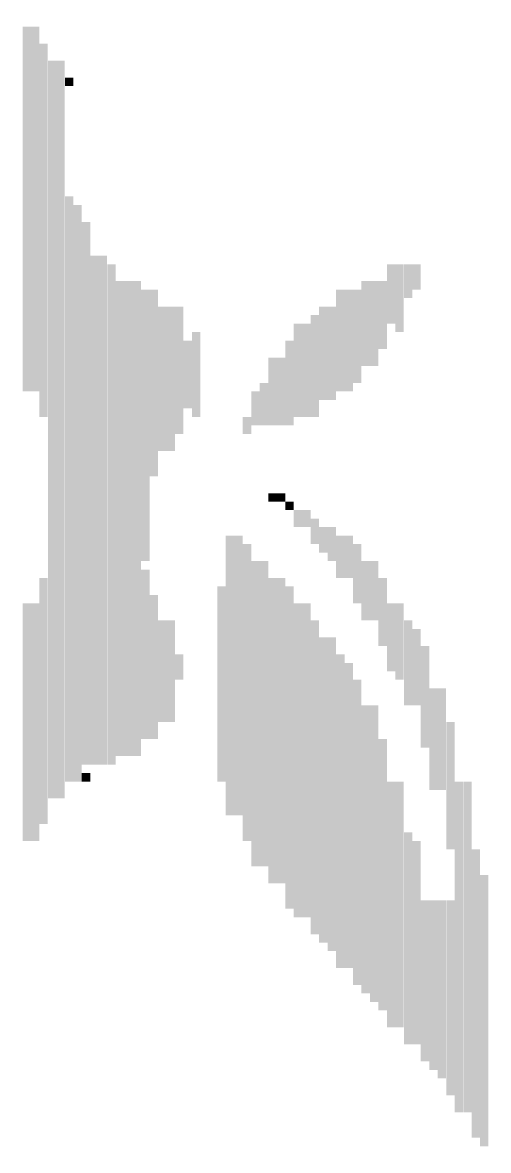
# Model space of a CAD drawing. Extents: x 0 to 107, y 0 to 124.
# Drawn here: x 55.016 to 55.971, y 29.76 to 32.071 of the extents above; entities that cross this region are included whole.
import ezdxf

# ---------------------------------------------------------------- set-up
doc = ezdxf.new("R2010")
doc.units = 0
doc.layers.add('BG_SILKSCREEN_TOP', color=3, linetype='CONTINUOUS')

msp = doc.modelspace()

# ---------------------------------------------------------------- linework, layer by layer
at = {"layer": 'BG_SILKSCREEN_TOP', "const_width": 0.017272}
for points in [[(55.024528, 32.06242), (55.024528, 31.315152)], [(55.0418, 32.06242), (55.0418, 31.315152)], [(55.059072, 32.027622), (55.059072, 31.263082)], [(55.076598, 31.992824), (55.076598, 30.48127)], [(55.09387, 31.992824), (55.09387, 30.48127)], [(55.111396, 31.958026), (55.111396, 31.940754)], [(55.111396, 31.714948), (55.111396, 30.516068)], [(55.128668, 31.697422), (55.128668, 30.516068)], [(55.14594, 31.662624), (55.14594, 30.550866)], [(55.163466, 31.593282), (55.163466, 30.550866)], [(55.180738, 31.593282), (55.180738, 30.550866)], [(55.198264, 31.575756), (55.198264, 30.550866)], [(55.771542, 31.575756), (55.771542, 31.454344)], [(55.788814, 31.575756), (55.788814, 31.436818)], [(55.80634, 31.575756), (55.80634, 31.506414)], [(55.823612, 31.575756), (55.823612, 31.523686)], [(55.215536, 31.541212), (55.215536, 30.568138)], [(55.232808, 31.541212), (55.232808, 30.568138)], [(55.250334, 31.541212), (55.250334, 30.568138)], [(55.719472, 31.541212), (55.719472, 31.367222)], [(55.736744, 31.541212), (55.736744, 31.367222)], [(55.75427, 31.541212), (55.75427, 31.40202)], [(55.267606, 31.523686), (55.267606, 30.96768)], [(55.285132, 31.523686), (55.285132, 31.141416)], [(55.667402, 31.523686), (55.667402, 31.315152)], [(55.684674, 31.523686), (55.684674, 31.315152)], [(55.701946, 31.523686), (55.701946, 31.332678)], [(55.302404, 31.488888), (55.302404, 31.193486)], [(55.319676, 31.488888), (55.319676, 31.193486)], [(55.337202, 31.488888), (55.337202, 31.228284)], [(55.632604, 31.488888), (55.632604, 31.29788)], [(55.649876, 31.488888), (55.649876, 31.29788)], [(55.615078, 31.471616), (55.615078, 31.263082)], [(55.580534, 31.454344), (55.580534, 31.263082)], [(55.597806, 31.454344), (55.597806, 31.263082)], [(55.354474, 31.419546), (55.354474, 31.280354)], [(55.372, 31.436818), (55.372, 31.263082)], [(55.563008, 31.419546), (55.563008, 31.24581)], [(55.52821, 31.384748), (55.52821, 31.24581)], [(55.545736, 31.384748), (55.545736, 31.24581)], [(55.510938, 31.332678), (55.510938, 31.24581)], [(55.493412, 31.315152), (55.493412, 31.24581)], [(55.47614, 31.263082), (55.47614, 31.228284)], [(55.52821, 31.106618), (55.52821, 31.089346)], [(55.545736, 31.106618), (55.545736, 31.089346)], [(55.563008, 31.089346), (55.563008, 31.072074)], [(55.580534, 31.072074), (55.580534, 31.037276)], [(55.597806, 31.072074), (55.597806, 31.037276)], [(55.615078, 31.054548), (55.615078, 31.002478)], [(55.632604, 31.037276), (55.632604, 30.985206)], [(55.649876, 31.037276), (55.649876, 30.96768)], [(55.441342, 31.01975), (55.441342, 30.446472)], [(55.458868, 31.01975), (55.458868, 30.446472)], [(55.667402, 31.01975), (55.667402, 30.932882)], [(55.684674, 31.01975), (55.684674, 30.932882)], [(55.47614, 31.002478), (55.47614, 30.394402)], [(55.701946, 31.002478), (55.701946, 30.880812)], [(55.493412, 30.96768), (55.493412, 30.342332)], [(55.510938, 30.96768), (55.510938, 30.342332)], [(55.719472, 30.96768), (55.719472, 30.846014)], [(55.736744, 30.96768), (55.736744, 30.846014)], [(55.267606, 30.950408), (55.267606, 30.602936)], [(55.059072, 30.932882), (55.059072, 30.4292)], [(55.42407, 30.91561), (55.42407, 30.516068)], [(55.52821, 30.932882), (55.52821, 30.307534)], [(55.545736, 30.932882), (55.545736, 30.307534)], [(55.563008, 30.91561), (55.563008, 30.255464)], [(55.75427, 30.932882), (55.75427, 30.793944)], [(55.285132, 30.898338), (55.285132, 30.602936)], [(55.024528, 30.880812), (55.024528, 30.394402)], [(55.0418, 30.880812), (55.0418, 30.394402)], [(55.580534, 30.880812), (55.580534, 30.237938)], [(55.597806, 30.880812), (55.597806, 30.237938)], [(55.771542, 30.880812), (55.771542, 30.741874)], [(55.788814, 30.880812), (55.788814, 30.724602)], [(55.302404, 30.846014), (55.302404, 30.637734)], [(55.319676, 30.846014), (55.319676, 30.637734)], [(55.615078, 30.846014), (55.615078, 30.20314)], [(55.80634, 30.846014), (55.80634, 30.672278)], [(55.823612, 30.828742), (55.823612, 30.672278)], [(55.632604, 30.81147), (55.632604, 30.185868)], [(55.649876, 30.81147), (55.649876, 30.168596)], [(55.337202, 30.776672), (55.337202, 30.724602)], [(55.667402, 30.776672), (55.667402, 30.133798)], [(55.841138, 30.793944), (55.841138, 30.58541)], [(55.684674, 30.759146), (55.684674, 30.133798)], [(55.701946, 30.724602), (55.701946, 30.099)], [(55.85841, 30.707076), (55.85841, 30.498542)], [(55.875682, 30.707076), (55.875682, 30.498542)], [(55.719472, 30.672278), (55.719472, 30.081728)], [(55.736744, 30.672278), (55.736744, 30.064202)], [(55.893208, 30.637734), (55.893208, 30.376876)], [(55.75427, 30.602936), (55.75427, 30.04693)], [(55.14594, 30.53334), (55.14594, 30.516068)], [(55.771542, 30.516068), (55.771542, 30.012132)], [(55.788814, 30.516068), (55.788814, 30.012132)], [(55.91048, 30.516068), (55.91048, 29.838396)], [(55.928006, 30.516068), (55.928006, 29.838396)], [(55.80634, 30.411674), (55.80634, 29.977334)], [(55.823612, 30.394402), (55.823612, 29.977334)], [(55.945278, 30.376876), (55.945278, 29.786326)], [(55.96255, 30.324806), (55.96255, 29.7688)], [(55.841138, 30.272736), (55.841138, 29.942536)], [(55.85841, 30.272736), (55.85841, 29.925264)], [(55.875682, 30.272736), (55.875682, 29.907992)], [(55.893208, 30.272736), (55.893208, 29.873194)]]:
    msp.add_lwpolyline(points, dxfattribs=at)

doc.saveas('drawing.dxf')
